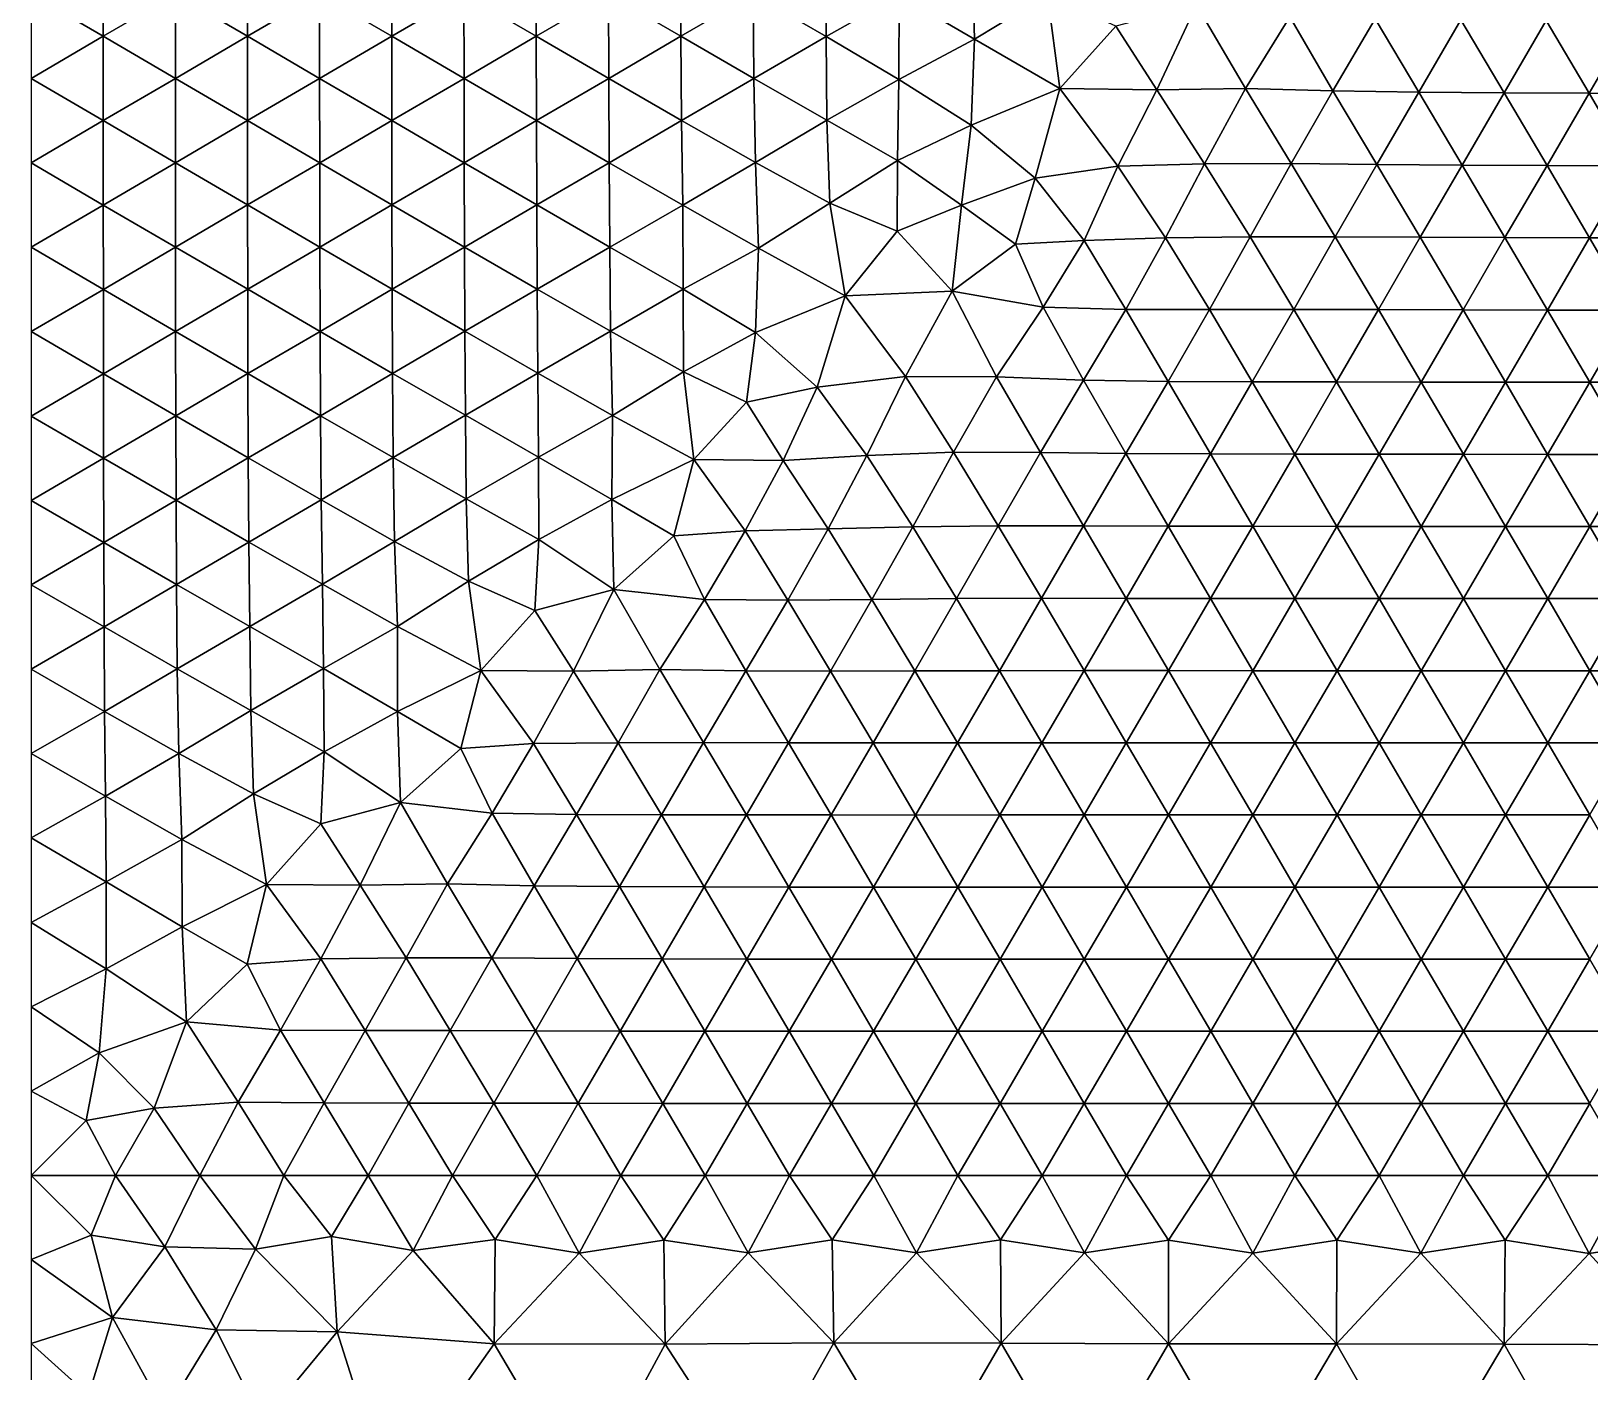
# Model space of a CAD drawing. Header units: metres. Extents: x 0 to 72, y -280 to 0.
# Drawn here: x 0.02 to 3.765, y -7.971 to -4.751 of the extents above; entities that cross this region are included whole.
import ezdxf

# ---------------------------------------------------------------- set-up
doc = ezdxf.new("R2010")
doc.units = ezdxf.units.M

msp = doc.modelspace()

# ---------------------------------------------------------------- linework, layer by layer
at = {"layer": 'layer', "color": 0}
for points in [[(0.193225, -4.56081), (0.02, -4.66216), (0.19324, -4.76351)], [(0.193225, -4.56081), (0.19324, -4.76351), (0.366462, -4.66215)], [(0.539685, -4.5608), (0.366462, -4.66215), (0.539734, -4.7635)], [(0.539685, -4.5608), (0.539734, -4.7635), (0.712978, -4.66215)], [(0.886231, -4.56081), (0.712978, -4.66215), (0.886372, -4.76349)], [(0.886231, -4.56081), (0.886372, -4.76349), (1.05968, -4.66215)], [(1.23299, -4.56082), (1.05968, -4.66215), (1.23339, -4.7635)], [(1.23299, -4.56082), (1.23339, -4.7635), (1.4068, -4.66219)], [(1.58022, -4.56094), (1.4068, -4.66219), (1.58115, -4.76353)], [(1.58022, -4.56094), (1.58115, -4.76353), (1.75466, -4.66245)], [(1.92863, -4.56168), (1.75466, -4.66245), (1.92974, -4.76421)], [(1.92863, -4.56168), (1.92974, -4.76421), (2.10514, -4.66454)], [(2.28092, -4.56334), (2.10514, -4.66454), (2.28653, -4.7707)], [(2.28092, -4.56334), (2.28653, -4.7707), (2.46158, -4.66427)], [(0.02, -4.66216), (0.02, -4.86486), (0.19324, -4.76351)], [(0.366462, -4.66215), (0.19324, -4.76351), (0.366499, -4.86485)], [(0.366462, -4.66215), (0.366499, -4.86485), (0.539734, -4.7635)], [(0.712978, -4.66215), (0.539734, -4.7635), (0.713083, -4.86483)], [(0.712978, -4.66215), (0.713083, -4.86483), (0.886372, -4.76349)], [(1.05968, -4.66215), (0.886372, -4.76349), (1.05998, -4.86482)], [(1.05968, -4.66215), (1.05998, -4.86482), (1.23339, -4.7635)], [(1.4068, -4.66219), (1.23339, -4.7635), (1.40764, -4.86483)], [(1.4068, -4.66219), (1.40764, -4.86483), (1.58115, -4.76353)], [(1.75466, -4.66245), (1.58115, -4.76353), (1.75625, -4.86468)], [(1.75466, -4.66245), (1.75625, -4.86468), (1.92974, -4.76421)], [(2.10514, -4.66454), (1.92974, -4.76421), (2.10497, -4.86723)], [(2.10514, -4.66454), (2.10497, -4.86723), (2.28653, -4.7707)], [(2.46158, -4.66427), (2.28653, -4.7707), (2.49127, -4.88885)], [(2.46158, -4.66427), (2.49127, -4.88885), (2.62578, -4.73929)], [(2.62578, -4.73929), (2.72439, -4.89186), (2.81998, -4.68927)], [(2.72439, -4.89186), (2.93734, -4.8887), (2.81998, -4.68927)], [(2.81998, -4.68927), (2.93734, -4.8887), (3.04392, -4.71685)], [(2.93734, -4.8887), (3.14772, -4.89443), (3.04392, -4.71685)], [(3.04392, -4.71685), (3.14772, -4.89443), (3.24894, -4.72166)], [(2.62578, -4.73929), (2.49127, -4.88885), (2.72439, -4.89186)], [(3.14772, -4.89443), (3.35401, -4.89749), (3.24894, -4.72166)], [(3.24894, -4.72166), (3.35401, -4.89749), (3.45477, -4.72384)], [(3.35401, -4.89749), (3.55903, -4.89926), (3.45477, -4.72384)], [(3.45477, -4.72384), (3.55903, -4.89926), (3.6601, -4.72558)], [(3.55903, -4.89926), (3.76312, -4.9004), (3.6601, -4.72558)], [(3.6601, -4.72558), (3.76312, -4.9004), (3.86427, -4.72696)], [(3.76312, -4.9004), (3.96641, -4.90107), (3.86427, -4.72696)], [(0.19324, -4.76351), (0.02, -4.86486), (0.193266, -4.9662)], [(0.19324, -4.76351), (0.193266, -4.9662), (0.366499, -4.86485)], [(0.539734, -4.7635), (0.366499, -4.86485), (0.539816, -4.96617)], [(0.539734, -4.7635), (0.539816, -4.96617), (0.713083, -4.86483)], [(0.886372, -4.76349), (0.713083, -4.86483), (0.886591, -4.96614)], [(0.886372, -4.76349), (0.886591, -4.96614), (1.05998, -4.86482)], [(1.23339, -4.7635), (1.05998, -4.86482), (1.23401, -4.96614)], [(1.23339, -4.7635), (1.23401, -4.96614), (1.40764, -4.86483)], [(1.58115, -4.76353), (1.40764, -4.86483), (1.5829, -4.96609)], [(1.58115, -4.76353), (1.5829, -4.96609), (1.75625, -4.86468)], [(1.92974, -4.76421), (1.75625, -4.86468), (1.93144, -4.96495)], [(1.92974, -4.76421), (1.93144, -4.96495), (2.10497, -4.86723)], [(2.28653, -4.7707), (2.10497, -4.86723), (2.27846, -4.97698)], [(2.28653, -4.7707), (2.27846, -4.97698), (2.49127, -4.88885)], [(0.02, -4.86486), (0.02, -5.06757), (0.193266, -4.9662)], [(0.366499, -4.86485), (0.193266, -4.9662), (0.366564, -5.06753)], [(0.366499, -4.86485), (0.366564, -5.06753), (0.539816, -4.96617)], [(0.713083, -4.86483), (0.539816, -4.96617), (0.713253, -5.06748)], [(0.713083, -4.86483), (0.713253, -5.06748), (0.886591, -4.96614)], [(1.05998, -4.86482), (0.886591, -4.96614), (1.06042, -5.06743)], [(1.05998, -4.86482), (1.06042, -5.06743), (1.23401, -4.96614)], [(1.40764, -4.86483), (1.23401, -4.96614), (1.40891, -5.06747)], [(1.40764, -4.86483), (1.40891, -5.06747), (1.5829, -4.96609)], [(1.75625, -4.86468), (1.5829, -4.96609), (1.75999, -5.06691)], [(1.75625, -4.86468), (1.75999, -5.06691), (1.93144, -4.96495)], [(2.10497, -4.86723), (1.93144, -4.96495), (2.10145, -5.06239)], [(2.10497, -4.86723), (2.10145, -5.06239), (2.27846, -4.97698)], [(2.49127, -4.88885), (2.27846, -4.97698), (2.43249, -5.10435)], [(2.49127, -4.88885), (2.43249, -5.10435), (2.63109, -5.07585)], [(2.49127, -4.88885), (2.63109, -5.07585), (2.72439, -4.89186)], [(2.63109, -5.07585), (2.83952, -5.06978), (2.72439, -4.89186)], [(2.72439, -4.89186), (2.83952, -5.06978), (2.93734, -4.8887)], [(2.83952, -5.06978), (3.04714, -5.06934), (2.93734, -4.8887)], [(2.93734, -4.8887), (3.04714, -5.06934), (3.14772, -4.89443)], [(3.04714, -5.06934), (3.25339, -5.07125), (3.14772, -4.89443)], [(3.14772, -4.89443), (3.25339, -5.07125), (3.35401, -4.89749)], [(3.25339, -5.07125), (3.4582, -5.07283), (3.35401, -4.89749)], [(3.35401, -4.89749), (3.4582, -5.07283), (3.55903, -4.89926)], [(3.4582, -5.07283), (3.6621, -5.07384), (3.55903, -4.89926)], [(3.55903, -4.89926), (3.6621, -5.07384), (3.76312, -4.9004)], [(3.6621, -5.07384), (3.86535, -5.07443), (3.76312, -4.9004)], [(3.76312, -4.9004), (3.86535, -5.07443), (3.96641, -4.90107)], [(0.193266, -4.9662), (0.02, -5.06757), (0.193312, -5.16889)], [(0.193266, -4.9662), (0.193312, -5.16889), (0.366564, -5.06753)], [(0.539816, -4.96617), (0.366564, -5.06753), (0.539957, -5.16882)], [(0.539816, -4.96617), (0.539957, -5.16882), (0.713253, -5.06748)], [(0.886591, -4.96614), (0.713253, -5.06748), (0.886927, -5.16873)], [(0.886591, -4.96614), (0.886927, -5.16873), (1.06042, -5.06743)], [(1.23401, -4.96614), (1.06042, -5.06743), (1.23485, -5.16867)], [(1.23401, -4.96614), (1.23485, -5.16867), (1.40891, -5.06747)], [(1.5829, -4.96609), (1.40891, -5.06747), (1.58561, -5.16903)], [(1.5829, -4.96609), (1.58561, -5.16903), (1.75999, -5.06691)], [(1.93144, -4.96495), (1.75999, -5.06691), (1.93912, -5.16423)], [(1.93144, -4.96495), (1.93912, -5.16423), (2.10145, -5.06239)], [(2.27846, -4.97698), (2.10145, -5.06239), (2.25561, -5.16903)], [(2.27846, -4.97698), (2.25561, -5.16903), (2.43249, -5.10435)], [(0.02, -5.06757), (0.02, -5.27027), (0.193312, -5.16889)], [(0.366564, -5.06753), (0.193312, -5.16889), (0.366683, -5.27019)], [(0.366564, -5.06753), (0.366683, -5.27019), (0.539957, -5.16882)], [(0.713253, -5.06748), (0.539957, -5.16882), (0.713535, -5.27007)], [(0.713253, -5.06748), (0.713535, -5.27007), (0.886927, -5.16873)], [(1.06042, -5.06743), (0.886927, -5.16873), (1.06105, -5.26991)], [(1.06042, -5.06743), (1.06105, -5.26991), (1.23485, -5.16867)], [(1.40891, -5.06747), (1.23485, -5.16867), (1.41028, -5.26989)], [(1.40891, -5.06747), (1.41028, -5.26989), (1.58561, -5.16903)], [(1.75999, -5.06691), (1.58561, -5.16903), (1.76749, -5.27225)], [(1.75999, -5.06691), (1.76749, -5.27225), (1.93912, -5.16423)], [(2.10145, -5.06239), (1.93912, -5.16423), (2.10106, -5.23174)], [(2.10145, -5.06239), (2.10106, -5.23174), (2.25561, -5.16903)], [(2.43249, -5.10435), (2.5498, -5.25407), (2.63109, -5.07585)], [(2.5498, -5.25407), (2.74571, -5.24736), (2.63109, -5.07585)], [(2.63109, -5.07585), (2.74571, -5.24736), (2.83952, -5.06978)], [(2.74571, -5.24736), (2.94894, -5.24535), (2.83952, -5.06978)], [(2.83952, -5.06978), (2.94894, -5.24535), (3.04714, -5.06934)], [(2.94894, -5.24535), (3.15341, -5.24558), (3.04714, -5.06934)], [(3.04714, -5.06934), (3.15341, -5.24558), (3.25339, -5.07125)], [(3.15341, -5.24558), (3.35758, -5.2465), (3.25339, -5.07125)], [(3.25339, -5.07125), (3.35758, -5.2465), (3.4582, -5.07283)], [(3.35758, -5.2465), (3.56117, -5.24728), (3.4582, -5.07283)], [(3.4582, -5.07283), (3.56117, -5.24728), (3.6621, -5.07384)], [(3.56117, -5.24728), (3.76428, -5.24777), (3.6621, -5.07384)], [(3.6621, -5.07384), (3.76428, -5.24777), (3.86535, -5.07443)], [(3.76428, -5.24777), (3.96707, -5.24803), (3.86535, -5.07443)], [(2.25561, -5.16903), (2.3854, -5.26325), (2.43249, -5.10435)], [(2.3854, -5.26325), (2.5498, -5.25407), (2.43249, -5.10435)], [(1.93912, -5.16423), (1.76749, -5.27225), (1.97572, -5.38668)], [(1.93912, -5.16423), (1.97572, -5.38668), (2.10106, -5.23174)], [(0.193312, -5.16889), (0.02, -5.27027), (0.193398, -5.37157)], [(0.193312, -5.16889), (0.193398, -5.37157), (0.366683, -5.27019)], [(0.539957, -5.16882), (0.366683, -5.27019), (0.54021, -5.37143)], [(0.539957, -5.16882), (0.54021, -5.37143), (0.713535, -5.27007)], [(0.886927, -5.16873), (0.713535, -5.27007), (0.887461, -5.3712)], [(0.886927, -5.16873), (0.887461, -5.3712), (1.06105, -5.26991)], [(1.23485, -5.16867), (1.06105, -5.26991), (1.23597, -5.37095)], [(1.23485, -5.16867), (1.23597, -5.37095), (1.41028, -5.26989)], [(1.58561, -5.16903), (1.41028, -5.26989), (1.58673, -5.37124)], [(1.58561, -5.16903), (1.58673, -5.37124), (1.76749, -5.27225)], [(2.10106, -5.23174), (2.2332, -5.37551), (2.25561, -5.16903)], [(2.25561, -5.16903), (2.2332, -5.37551), (2.3854, -5.26325)], [(2.10106, -5.23174), (1.97572, -5.38668), (2.2332, -5.37551)], [(0.02, -5.27027), (0.02, -5.47297), (0.193398, -5.37157)], [(0.366683, -5.27019), (0.193398, -5.37157), (0.366902, -5.47283)], [(0.366683, -5.27019), (0.366902, -5.47283), (0.54021, -5.37143)], [(0.713535, -5.27007), (0.54021, -5.37143), (0.71403, -5.47256)], [(0.713535, -5.27007), (0.71403, -5.47256), (0.887461, -5.3712)], [(1.06105, -5.26991), (0.887461, -5.3712), (1.06201, -5.47217)], [(1.06105, -5.26991), (1.06201, -5.47217), (1.23597, -5.37095)], [(1.41028, -5.26989), (1.23597, -5.37095), (1.412, -5.47155)], [(1.41028, -5.26989), (1.412, -5.47155), (1.58673, -5.37124)], [(1.76749, -5.27225), (1.58673, -5.37124), (1.76055, -5.47491)], [(1.76749, -5.27225), (1.76055, -5.47491), (1.97572, -5.38668)], [(2.2332, -5.37551), (2.45155, -5.41407), (2.3854, -5.26325)], [(2.45155, -5.41407), (2.5498, -5.25407), (2.3854, -5.26325)], [(2.45155, -5.41407), (2.65017, -5.41969), (2.5498, -5.25407)], [(2.5498, -5.25407), (2.65017, -5.41969), (2.74571, -5.24736)], [(2.65017, -5.41969), (2.85112, -5.4198), (2.74571, -5.24736)], [(2.74571, -5.24736), (2.85112, -5.4198), (2.94894, -5.24535)], [(2.85112, -5.4198), (3.05389, -5.41982), (2.94894, -5.24535)], [(2.94894, -5.24535), (3.05389, -5.41982), (3.15341, -5.24558)], [(3.05389, -5.41982), (3.25715, -5.42024), (3.15341, -5.24558)], [(3.15341, -5.24558), (3.25715, -5.42024), (3.35758, -5.2465)], [(3.25715, -5.42024), (3.46031, -5.42073), (3.35758, -5.2465)], [(3.35758, -5.2465), (3.46031, -5.42073), (3.56117, -5.24728)], [(3.46031, -5.42073), (3.66323, -5.4211), (3.56117, -5.24728)], [(3.56117, -5.24728), (3.66323, -5.4211), (3.76428, -5.24777)], [(3.66323, -5.4211), (3.86594, -5.42131), (3.76428, -5.24777)], [(3.76428, -5.24777), (3.86594, -5.42131), (3.96707, -5.24803)], [(0.193398, -5.37157), (0.02, -5.47297), (0.193554, -5.57424)], [(0.193398, -5.37157), (0.193554, -5.57424), (0.366902, -5.47283)], [(0.54021, -5.37143), (0.366902, -5.47283), (0.540677, -5.57399)], [(0.54021, -5.37143), (0.540677, -5.57399), (0.71403, -5.47256)], [(0.887461, -5.3712), (0.71403, -5.47256), (0.888344, -5.57344)], [(0.887461, -5.3712), (0.888344, -5.57344), (1.06201, -5.47217)], [(1.23597, -5.37095), (1.06201, -5.47217), (1.23774, -5.57301)], [(1.23597, -5.37095), (1.23774, -5.57301), (1.412, -5.47155)], [(1.58673, -5.37124), (1.412, -5.47155), (1.58738, -5.56927)], [(1.58673, -5.37124), (1.58738, -5.56927), (1.76055, -5.47491)], [(1.97572, -5.38668), (1.76055, -5.47491), (1.90885, -5.60654)], [(1.97572, -5.38668), (1.90885, -5.60654), (2.12072, -5.58078)], [(1.97572, -5.38668), (2.12072, -5.58078), (2.2332, -5.37551)], [(2.12072, -5.58078), (2.33955, -5.5813), (2.2332, -5.37551)], [(2.2332, -5.37551), (2.33955, -5.5813), (2.45155, -5.41407)], [(2.33955, -5.5813), (2.54834, -5.58968), (2.45155, -5.41407)], [(2.45155, -5.41407), (2.54834, -5.58968), (2.65017, -5.41969)], [(2.54834, -5.58968), (2.7515, -5.59267), (2.65017, -5.41969)], [(2.65017, -5.41969), (2.7515, -5.59267), (2.85112, -5.4198)], [(2.7515, -5.59267), (2.95398, -5.59348), (2.85112, -5.4198)], [(2.85112, -5.4198), (2.95398, -5.59348), (3.05389, -5.41982)], [(2.95398, -5.59348), (3.15667, -5.59385), (3.05389, -5.41982)], [(3.05389, -5.41982), (3.15667, -5.59385), (3.25715, -5.42024)], [(3.15667, -5.59385), (3.35945, -5.59417), (3.25715, -5.42024)], [(3.25715, -5.42024), (3.35945, -5.59417), (3.46031, -5.42073)], [(3.35945, -5.59417), (3.56218, -5.59441), (3.46031, -5.42073)], [(3.46031, -5.42073), (3.56218, -5.59441), (3.66323, -5.4211)], [(3.56218, -5.59441), (3.7648, -5.59457), (3.66323, -5.4211)], [(3.66323, -5.4211), (3.7648, -5.59457), (3.86594, -5.42131)], [(3.7648, -5.59457), (3.96733, -5.59465), (3.86594, -5.42131)], [(0.02, -5.47297), (0.02, -5.67568), (0.193554, -5.57424)], [(0.366902, -5.47283), (0.193554, -5.57424), (0.3673, -5.67544)], [(0.366902, -5.47283), (0.3673, -5.67544), (0.540677, -5.57399)], [(0.71403, -5.47256), (0.540677, -5.57399), (0.714944, -5.67491)], [(0.71403, -5.47256), (0.714944, -5.67491), (0.888344, -5.57344)], [(1.06201, -5.47217), (0.888344, -5.57344), (1.06336, -5.67395)], [(1.06201, -5.47217), (1.06336, -5.67395), (1.23774, -5.57301)], [(1.412, -5.47155), (1.23774, -5.57301), (1.41666, -5.67427)], [(1.412, -5.47155), (1.41666, -5.67427), (1.58738, -5.56927)], [(1.76055, -5.47491), (1.58738, -5.56927), (1.73902, -5.64282)], [(1.76055, -5.47491), (1.73902, -5.64282), (1.90885, -5.60654)], [(0.193554, -5.57424), (0.02, -5.67568), (0.193826, -5.7769)], [(0.193554, -5.57424), (0.193826, -5.7769), (0.3673, -5.67544)], [(0.540677, -5.57399), (0.3673, -5.67544), (0.54153, -5.7765)], [(0.540677, -5.57399), (0.54153, -5.7765), (0.714944, -5.67491)], [(0.888344, -5.57344), (0.714944, -5.67491), (0.889956, -5.7753)], [(0.888344, -5.57344), (0.889956, -5.7753), (1.06336, -5.67395)], [(1.23774, -5.57301), (1.06336, -5.67395), (1.2391, -5.7743)], [(1.23774, -5.57301), (1.2391, -5.7743), (1.41666, -5.67427)], [(1.58738, -5.56927), (1.41666, -5.67427), (1.61182, -5.78009)], [(1.58738, -5.56927), (1.61182, -5.78009), (1.73902, -5.64282)], [(1.73902, -5.64282), (1.82667, -5.78286), (1.90885, -5.60654)], [(1.82667, -5.78286), (2.02793, -5.7702), (1.90885, -5.60654)], [(1.90885, -5.60654), (2.02793, -5.7702), (2.12072, -5.58078)], [(2.02793, -5.7702), (2.2362, -5.76285), (2.12072, -5.58078)], [(2.12072, -5.58078), (2.2362, -5.76285), (2.33955, -5.5813)], [(2.2362, -5.76285), (2.44474, -5.76323), (2.33955, -5.5813)], [(2.33955, -5.5813), (2.44474, -5.76323), (2.54834, -5.58968)], [(2.44474, -5.76323), (2.65002, -5.76554), (2.54834, -5.58968)], [(2.54834, -5.58968), (2.65002, -5.76554), (2.7515, -5.59267)], [(2.65002, -5.76554), (2.85327, -5.76678), (2.7515, -5.59267)], [(2.7515, -5.59267), (2.85327, -5.76678), (2.95398, -5.59348)], [(2.85327, -5.76678), (3.05593, -5.76729), (2.95398, -5.59348)], [(2.95398, -5.59348), (3.05593, -5.76729), (3.15667, -5.59385)], [(3.05593, -5.76729), (3.25852, -5.76755), (3.15667, -5.59385)], [(3.15667, -5.59385), (3.25852, -5.76755), (3.35945, -5.59417)], [(3.25852, -5.76755), (3.4611, -5.76771), (3.35945, -5.59417)], [(3.35945, -5.59417), (3.4611, -5.76771), (3.56218, -5.59441)], [(3.4611, -5.76771), (3.66364, -5.76782), (3.56218, -5.59441)], [(3.56218, -5.59441), (3.66364, -5.76782), (3.7648, -5.59457)], [(3.66364, -5.76782), (3.86614, -5.76788), (3.7648, -5.59457)], [(3.7648, -5.59457), (3.86614, -5.76788), (3.96733, -5.59465)], [(1.73902, -5.64282), (1.61182, -5.78009), (1.82667, -5.78286)], [(0.02, -5.67568), (0.02, -5.87838), (0.193826, -5.7769)], [(0.3673, -5.67544), (0.193826, -5.7769), (0.367989, -5.87805)], [(0.3673, -5.67544), (0.367989, -5.87805), (0.54153, -5.7765)], [(0.714944, -5.67491), (0.54153, -5.7765), (0.716668, -5.8772)], [(0.714944, -5.67491), (0.716668, -5.8772), (0.889956, -5.7753)], [(1.06336, -5.67395), (0.889956, -5.7753), (1.06553, -5.87451)], [(1.06336, -5.67395), (1.06553, -5.87451), (1.2391, -5.7743)], [(1.41666, -5.67427), (1.2391, -5.7743), (1.41478, -5.87631)], [(1.41666, -5.67427), (1.41478, -5.87631), (1.61182, -5.78009)], [(2.02793, -5.7702), (2.13802, -5.94151), (2.2362, -5.76285)], [(2.13802, -5.94151), (2.34341, -5.93922), (2.2362, -5.76285)], [(2.2362, -5.76285), (2.34341, -5.93922), (2.44474, -5.76323)], [(2.34341, -5.93922), (2.54836, -5.93937), (2.44474, -5.76323)], [(2.44474, -5.76323), (2.54836, -5.93937), (2.65002, -5.76554)], [(2.54836, -5.93937), (2.75204, -5.94013), (2.65002, -5.76554)], [(2.65002, -5.76554), (2.75204, -5.94013), (2.85327, -5.76678)], [(2.75204, -5.94013), (2.9549, -5.94063), (2.85327, -5.76678)], [(2.85327, -5.76678), (2.9549, -5.94063), (3.05593, -5.76729)], [(2.9549, -5.94063), (3.15748, -5.94087), (3.05593, -5.76729)], [(3.05593, -5.76729), (3.15748, -5.94087), (3.25852, -5.76755)], [(0.193826, -5.7769), (0.02, -5.87838), (0.194286, -5.97956)], [(0.193826, -5.7769), (0.194286, -5.97956), (0.367989, -5.87805)], [(0.54153, -5.7765), (0.367989, -5.87805), (0.542964, -5.97902)], [(0.54153, -5.7765), (0.542964, -5.97902), (0.716668, -5.8772)], [(0.889956, -5.7753), (0.716668, -5.8772), (0.893336, -5.97695)], [(0.889956, -5.7753), (0.893336, -5.97695), (1.06553, -5.87451)], [(1.2391, -5.7743), (1.06553, -5.87451), (1.23961, -5.97245)], [(1.2391, -5.7743), (1.23961, -5.97245), (1.41478, -5.87631)], [(1.61182, -5.78009), (1.41478, -5.87631), (1.56399, -5.96327)], [(1.61182, -5.78009), (1.56399, -5.96327), (1.73565, -5.9511)], [(1.61182, -5.78009), (1.73565, -5.9511), (1.82667, -5.78286)], [(1.73565, -5.9511), (1.93466, -5.94653), (1.82667, -5.78286)], [(1.82667, -5.78286), (1.93466, -5.94653), (2.02793, -5.7702)], [(1.93466, -5.94653), (2.13802, -5.94151), (2.02793, -5.7702)], [(3.15748, -5.94087), (3.35999, -5.94099), (3.25852, -5.76755)], [(3.25852, -5.76755), (3.35999, -5.94099), (3.4611, -5.76771)], [(3.35999, -5.94099), (3.56248, -5.94107), (3.4611, -5.76771)], [(3.4611, -5.76771), (3.56248, -5.94107), (3.66364, -5.76782)], [(3.56248, -5.94107), (3.76495, -5.94111), (3.66364, -5.76782)], [(3.66364, -5.76782), (3.76495, -5.94111), (3.86614, -5.76788)], [(3.76495, -5.94111), (3.96741, -5.94113), (3.86614, -5.76788)], [(0.02, -5.87838), (0.02, -6.08108), (0.194286, -5.97956)], [(0.367989, -5.87805), (0.194286, -5.97956), (0.369108, -6.08063)], [(0.367989, -5.87805), (0.369108, -6.08063), (0.542964, -5.97902)], [(0.716668, -5.8772), (0.542964, -5.97902), (0.719585, -6.07981)], [(0.716668, -5.8772), (0.719585, -6.07981), (0.893336, -5.97695)], [(1.06553, -5.87451), (0.893336, -5.97695), (1.07103, -6.07274)], [(1.06553, -5.87451), (1.07103, -6.07274), (1.23961, -5.97245)], [(1.41478, -5.87631), (1.23961, -5.97245), (1.41982, -6.09221)], [(1.41478, -5.87631), (1.41982, -6.09221), (1.56399, -5.96327)], [(1.56399, -5.96327), (1.63755, -6.11615), (1.73565, -5.9511)], [(1.63755, -6.11615), (1.83773, -6.11773), (1.73565, -5.9511)], [(1.73565, -5.9511), (1.83773, -6.11773), (1.93466, -5.94653)], [(1.83773, -6.11773), (2.03989, -6.11607), (1.93466, -5.94653)], [(1.93466, -5.94653), (2.03989, -6.11607), (2.13802, -5.94151)], [(2.03989, -6.11607), (2.24341, -6.11429), (2.13802, -5.94151)], [(2.13802, -5.94151), (2.24341, -6.11429), (2.34341, -5.93922)], [(2.24341, -6.11429), (2.4473, -6.11358), (2.34341, -5.93922)], [(2.34341, -5.93922), (2.4473, -6.11358), (2.54836, -5.93937)], [(2.4473, -6.11358), (2.65078, -6.11367), (2.54836, -5.93937)], [(2.54836, -5.93937), (2.65078, -6.11367), (2.75204, -5.94013)], [(2.65078, -6.11367), (2.85372, -6.11395), (2.75204, -5.94013)], [(2.75204, -5.94013), (2.85372, -6.11395), (2.9549, -5.94063)], [(2.85372, -6.11395), (3.05634, -6.11415), (2.9549, -5.94063)], [(2.9549, -5.94063), (3.05634, -6.11415), (3.15748, -5.94087)], [(3.05634, -6.11415), (3.25883, -6.11425), (3.15748, -5.94087)], [(3.15748, -5.94087), (3.25883, -6.11425), (3.35999, -5.94099)], [(3.25883, -6.11425), (3.4613, -6.1143), (3.35999, -5.94099)], [(3.35999, -5.94099), (3.4613, -6.1143), (3.56248, -5.94107)], [(3.4613, -6.1143), (3.66375, -6.11433), (3.56248, -5.94107)], [(3.56248, -5.94107), (3.66375, -6.11433), (3.76495, -5.94111)], [(3.66375, -6.11433), (3.8662, -6.11434), (3.76495, -5.94111)], [(3.76495, -5.94111), (3.8662, -6.11434), (3.96741, -5.94113)], [(0.194286, -5.97956), (0.02, -6.08108), (0.195074, -6.18224)], [(0.194286, -5.97956), (0.195074, -6.18224), (0.369108, -6.08063)], [(0.542964, -5.97902), (0.369108, -6.08063), (0.544979, -6.18147)], [(0.542964, -5.97902), (0.544979, -6.18147), (0.719585, -6.07981)], [(0.893336, -5.97695), (0.719585, -6.07981), (0.900521, -6.18095)], [(0.893336, -5.97695), (0.900521, -6.18095), (1.07103, -6.07274)], [(1.23961, -5.97245), (1.07103, -6.07274), (1.23035, -6.14293)], [(1.23961, -5.97245), (1.23035, -6.14293), (1.41982, -6.09221)], [(1.41982, -6.09221), (1.63755, -6.11615), (1.56399, -5.96327)], [(0.02, -6.08108), (0.02, -6.28378), (0.195074, -6.18224)], [(0.369108, -6.08063), (0.195074, -6.18224), (0.37099, -6.28318)], [(0.369108, -6.08063), (0.37099, -6.28318), (0.544979, -6.18147)], [(0.719585, -6.07981), (0.544979, -6.18147), (0.722246, -6.28239)], [(0.719585, -6.07981), (0.722246, -6.28239), (0.900521, -6.18095)], [(1.07103, -6.07274), (0.900521, -6.18095), (1.10031, -6.28696)], [(1.07103, -6.07274), (1.10031, -6.28696), (1.23035, -6.14293)], [(1.23035, -6.14293), (1.32304, -6.28845), (1.41982, -6.09221)], [(1.32304, -6.28845), (1.53055, -6.28433), (1.41982, -6.09221)], [(1.41982, -6.09221), (1.53055, -6.28433), (1.63755, -6.11615)], [(1.53055, -6.28433), (1.73693, -6.28803), (1.63755, -6.11615)], [(1.63755, -6.11615), (1.73693, -6.28803), (1.83773, -6.11773)], [(1.73693, -6.28803), (1.94023, -6.28862), (1.83773, -6.11773)], [(1.83773, -6.11773), (1.94023, -6.28862), (2.03989, -6.11607)], [(1.94023, -6.28862), (2.14334, -6.28802), (2.03989, -6.11607)], [(2.03989, -6.11607), (2.14334, -6.28802), (2.24341, -6.11429)], [(2.14334, -6.28802), (2.34655, -6.28743), (2.24341, -6.11429)], [(2.24341, -6.11429), (2.34655, -6.28743), (2.4473, -6.11358)], [(2.34655, -6.28743), (2.54966, -6.28724), (2.4473, -6.11358)], [(2.4473, -6.11358), (2.54966, -6.28724), (2.65078, -6.11367)], [(2.54966, -6.28724), (2.75252, -6.2873), (2.65078, -6.11367)], [(2.65078, -6.11367), (2.75252, -6.2873), (2.85372, -6.11395)], [(2.75252, -6.2873), (2.95514, -6.28741), (2.85372, -6.11395)], [(2.85372, -6.11395), (2.95514, -6.28741), (3.05634, -6.11415)], [(2.95514, -6.28741), (3.15765, -6.28748), (3.05634, -6.11415)], [(3.05634, -6.11415), (3.15765, -6.28748), (3.25883, -6.11425)], [(3.15765, -6.28748), (3.3601, -6.28752), (3.25883, -6.11425)], [(3.25883, -6.11425), (3.3601, -6.28752), (3.4613, -6.1143)], [(3.3601, -6.28752), (3.56255, -6.28754), (3.4613, -6.1143)], [(3.4613, -6.1143), (3.56255, -6.28754), (3.66375, -6.11433)], [(3.56255, -6.28754), (3.76499, -6.28755), (3.66375, -6.11433)], [(3.66375, -6.11433), (3.76499, -6.28755), (3.8662, -6.11434)], [(3.76499, -6.28755), (3.96743, -6.28756), (3.8662, -6.11434)], [(1.23035, -6.14293), (1.10031, -6.28696), (1.32304, -6.28845)], [(0.195074, -6.18224), (0.02, -6.28378), (0.196495, -6.38516)], [(0.195074, -6.18224), (0.196495, -6.38516), (0.37099, -6.28318)], [(0.544979, -6.18147), (0.37099, -6.28318), (0.547919, -6.38325)], [(0.544979, -6.18147), (0.547919, -6.38325), (0.722246, -6.28239)], [(0.900521, -6.18095), (0.722246, -6.28239), (0.900461, -6.38545)], [(0.900521, -6.18095), (0.900461, -6.38545), (1.10031, -6.28696)], [(0.02, -6.28378), (0.02, -6.48649), (0.196495, -6.38516)], [(0.37099, -6.28318), (0.196495, -6.38516), (0.374672, -6.48613)], [(0.37099, -6.28318), (0.374672, -6.48613), (0.547919, -6.38325)], [(0.722246, -6.28239), (0.547919, -6.38325), (0.723965, -6.48246)], [(0.722246, -6.28239), (0.723965, -6.48246), (0.900461, -6.38545)], [(1.10031, -6.28696), (0.900461, -6.38545), (1.05228, -6.47414)], [(1.10031, -6.28696), (1.05228, -6.47414), (1.2273, -6.46235)], [(1.10031, -6.28696), (1.2273, -6.46235), (1.32304, -6.28845)], [(1.2273, -6.46235), (1.43028, -6.46039), (1.32304, -6.28845)], [(1.32304, -6.28845), (1.43028, -6.46039), (1.53055, -6.28433)], [(1.43028, -6.46039), (1.63516, -6.46023), (1.53055, -6.28433)], [(1.53055, -6.28433), (1.63516, -6.46023), (1.73693, -6.28803)], [(1.63516, -6.46023), (1.83939, -6.46096), (1.73693, -6.28803)], [(1.73693, -6.28803), (1.83939, -6.46096), (1.94023, -6.28862)], [(1.83939, -6.46096), (2.04273, -6.46106), (1.94023, -6.28862)], [(1.94023, -6.28862), (2.04273, -6.46106), (2.14334, -6.28802)], [(2.04273, -6.46106), (2.24575, -6.46084), (2.14334, -6.28802)], [(2.14334, -6.28802), (2.24575, -6.46084), (2.34655, -6.28743)], [(2.24575, -6.46084), (2.44862, -6.46067), (2.34655, -6.28743)], [(2.34655, -6.28743), (2.44862, -6.46067), (2.54966, -6.28724)], [(2.44862, -6.46067), (2.65135, -6.46063), (2.54966, -6.28724)], [(2.54966, -6.28724), (2.65135, -6.46063), (2.75252, -6.2873)], [(2.65135, -6.46063), (2.85394, -6.46067), (2.75252, -6.2873)], [(2.75252, -6.2873), (2.85394, -6.46067), (2.95514, -6.28741)], [(2.85394, -6.46067), (3.05644, -6.46071), (2.95514, -6.28741)], [(2.95514, -6.28741), (3.05644, -6.46071), (3.15765, -6.28748)], [(3.05644, -6.46071), (3.2589, -6.46074), (3.15765, -6.28748)], [(3.15765, -6.28748), (3.2589, -6.46074), (3.3601, -6.28752)], [(3.2589, -6.46074), (3.46134, -6.46076), (3.3601, -6.28752)], [(3.3601, -6.28752), (3.46134, -6.46076), (3.56255, -6.28754)], [(3.46134, -6.46076), (3.66378, -6.46076), (3.56255, -6.28754)], [(3.56255, -6.28754), (3.66378, -6.46076), (3.76499, -6.28755)], [(3.66378, -6.46076), (3.86621, -6.46077), (3.76499, -6.28755)], [(3.76499, -6.28755), (3.86621, -6.46077), (3.96743, -6.28756)], [(0.196495, -6.38516), (0.02, -6.48649), (0.198864, -6.58906)], [(0.196495, -6.38516), (0.198864, -6.58906), (0.374672, -6.48613)], [(0.547919, -6.38325), (0.374672, -6.48613), (0.554373, -6.58345)], [(0.547919, -6.38325), (0.554373, -6.58345), (0.723965, -6.48246)], [(0.900461, -6.38545), (0.723965, -6.48246), (0.906992, -6.60439)], [(0.900461, -6.38545), (0.906992, -6.60439), (1.05228, -6.47414)], [(0.906992, -6.60439), (1.12768, -6.62971), (1.05228, -6.47414)], [(1.05228, -6.47414), (1.12768, -6.62971), (1.2273, -6.46235)], [(1.12768, -6.62971), (1.3304, -6.63285), (1.2273, -6.46235)], [(1.2273, -6.46235), (1.3304, -6.63285), (1.43028, -6.46039)], [(1.3304, -6.63285), (1.53435, -6.63345), (1.43028, -6.46039)], [(1.43028, -6.46039), (1.53435, -6.63345), (1.63516, -6.46023)], [(1.53435, -6.63345), (1.73833, -6.63378), (1.63516, -6.46023)], [(1.63516, -6.46023), (1.73833, -6.63378), (1.83939, -6.46096)], [(1.73833, -6.63378), (1.94178, -6.63401), (1.83939, -6.46096)], [(1.83939, -6.46096), (1.94178, -6.63401), (2.04273, -6.46106)], [(1.94178, -6.63401), (2.14478, -6.63403), (2.04273, -6.46106)], [(2.04273, -6.46106), (2.14478, -6.63403), (2.24575, -6.46084)], [(2.14478, -6.63403), (2.34755, -6.63396), (2.24575, -6.46084)], [(2.24575, -6.46084), (2.34755, -6.63396), (2.44862, -6.46067)], [(2.34755, -6.63396), (2.55019, -6.63392), (2.44862, -6.46067)], [(2.44862, -6.46067), (2.55019, -6.63392), (2.65135, -6.46063)], [(2.55019, -6.63392), (2.75274, -6.63392), (2.65135, -6.46063)], [(2.65135, -6.46063), (2.75274, -6.63392), (2.85394, -6.46067)], [(2.75274, -6.63392), (2.95523, -6.63394), (2.85394, -6.46067)], [(2.85394, -6.46067), (2.95523, -6.63394), (3.05644, -6.46071)], [(2.95523, -6.63394), (3.15769, -6.63396), (3.05644, -6.46071)], [(3.05644, -6.46071), (3.15769, -6.63396), (3.2589, -6.46074)], [(3.15769, -6.63396), (3.36013, -6.63396), (3.2589, -6.46074)], [(3.2589, -6.46074), (3.36013, -6.63396), (3.46134, -6.46076)], [(3.36013, -6.63396), (3.56256, -6.63397), (3.46134, -6.46076)], [(3.46134, -6.46076), (3.56256, -6.63397), (3.66378, -6.46076)], [(3.56256, -6.63397), (3.765, -6.63397), (3.66378, -6.46076)], [(3.66378, -6.46076), (3.765, -6.63397), (3.86621, -6.46077)], [(0.02, -6.48649), (0.02, -6.68919), (0.198864, -6.58906)], [(0.374672, -6.48613), (0.198864, -6.58906), (0.382308, -6.6927)], [(0.374672, -6.48613), (0.382308, -6.6927), (0.554373, -6.58345)], [(0.723965, -6.48246), (0.554373, -6.58345), (0.71577, -6.65498)], [(0.723965, -6.48246), (0.71577, -6.65498), (0.906992, -6.60439)], [(0.198864, -6.58906), (0.02, -6.68919), (0.200538, -6.79468)], [(0.198864, -6.58906), (0.200538, -6.79468), (0.382308, -6.6927)], [(0.554373, -6.58345), (0.382308, -6.6927), (0.585498, -6.80112)], [(0.554373, -6.58345), (0.585498, -6.80112), (0.71577, -6.65498)], [(0.71577, -6.65498), (0.810813, -6.80285), (0.906992, -6.60439)], [(0.810813, -6.80285), (1.02038, -6.79941), (0.906992, -6.60439)], [(0.906992, -6.60439), (1.02038, -6.79941), (1.12768, -6.62971)], [(0.71577, -6.65498), (0.585498, -6.80112), (0.810813, -6.80285)], [(1.02038, -6.79941), (1.22864, -6.8042), (1.12768, -6.62971)], [(1.12768, -6.62971), (1.22864, -6.8042), (1.3304, -6.63285)], [(1.22864, -6.8042), (1.43341, -6.80609), (1.3304, -6.63285)], [(1.3304, -6.63285), (1.43341, -6.80609), (1.53435, -6.63345)], [(1.43341, -6.80609), (1.63732, -6.80677), (1.53435, -6.63345)], [(1.53435, -6.63345), (1.63732, -6.80677), (1.73833, -6.63378)], [(1.63732, -6.80677), (1.84072, -6.80706), (1.73833, -6.63378)], [(1.73833, -6.63378), (1.84072, -6.80706), (1.94178, -6.63401)], [(1.84072, -6.80706), (2.04371, -6.80716), (1.94178, -6.63401)], [(1.94178, -6.63401), (2.04371, -6.80716), (2.14478, -6.63403)], [(2.04371, -6.80716), (2.24643, -6.80718), (2.14478, -6.63403)], [(2.14478, -6.63403), (2.24643, -6.80718), (2.34755, -6.63396)], [(2.24643, -6.80718), (2.44903, -6.80716), (2.34755, -6.63396)], [(2.34755, -6.63396), (2.44903, -6.80716), (2.55019, -6.63392)], [(2.44903, -6.80716), (2.65155, -6.80715), (2.55019, -6.63392)], [(2.55019, -6.63392), (2.65155, -6.80715), (2.75274, -6.63392)], [(2.65155, -6.80715), (2.85402, -6.80716), (2.75274, -6.63392)], [(2.75274, -6.63392), (2.85402, -6.80716), (2.95523, -6.63394)], [(2.85402, -6.80716), (3.05647, -6.80717), (2.95523, -6.63394)], [(2.95523, -6.63394), (3.05647, -6.80717), (3.15769, -6.63396)], [(3.05647, -6.80717), (3.25891, -6.80717), (3.15769, -6.63396)], [(3.15769, -6.63396), (3.25891, -6.80717), (3.36013, -6.63396)], [(3.25891, -6.80717), (3.46135, -6.80718), (3.36013, -6.63396)], [(3.36013, -6.63396), (3.46135, -6.80718), (3.56256, -6.63397)], [(3.46135, -6.80718), (3.66378, -6.80718), (3.56256, -6.63397)], [(3.56256, -6.63397), (3.66378, -6.80718), (3.765, -6.63397)], [(3.66378, -6.80718), (3.86622, -6.80718), (3.765, -6.63397)], [(0.02, -6.68919), (0.02, -6.89189), (0.200538, -6.79468)], [(0.382308, -6.6927), (0.200538, -6.79468), (0.383051, -6.90228)], [(0.382308, -6.6927), (0.383051, -6.90228), (0.585498, -6.80112)], [(0.200538, -6.79468), (0.02, -6.89189), (0.199957, -7.00312)], [(0.200538, -6.79468), (0.199957, -7.00312), (0.383051, -6.90228)], [(0.585498, -6.80112), (0.383051, -6.90228), (0.539081, -6.99261)], [(0.585498, -6.80112), (0.539081, -6.99261), (0.716152, -6.97931)], [(0.585498, -6.80112), (0.716152, -6.97931), (0.810813, -6.80285)], [(0.716152, -6.97931), (0.920762, -6.97715), (0.810813, -6.80285)], [(0.810813, -6.80285), (0.920762, -6.97715), (1.02038, -6.79941)], [(0.920762, -6.97715), (1.12694, -6.97741), (1.02038, -6.79941)], [(1.02038, -6.79941), (1.12694, -6.97741), (1.22864, -6.8042)], [(1.12694, -6.97741), (1.33223, -6.97889), (1.22864, -6.8042)], [(1.22864, -6.8042), (1.33223, -6.97889), (1.43341, -6.80609)], [(1.33223, -6.97889), (1.53628, -6.97976), (1.43341, -6.80609)], [(1.43341, -6.80609), (1.53628, -6.97976), (1.63732, -6.80677)], [(1.53628, -6.97976), (1.73964, -6.98016), (1.63732, -6.80677)], [(1.63732, -6.80677), (1.73964, -6.98016), (1.84072, -6.80706)], [(1.73964, -6.98016), (1.94259, -6.98031), (1.84072, -6.80706)], [(1.84072, -6.80706), (1.94259, -6.98031), (2.04371, -6.80716)], [(1.94259, -6.98031), (2.14529, -6.98037), (2.04371, -6.80716)], [(2.04371, -6.80716), (2.14529, -6.98037), (2.24643, -6.80718)], [(2.14529, -6.98037), (2.34785, -6.98037), (2.24643, -6.80718)], [(2.24643, -6.80718), (2.34785, -6.98037), (2.44903, -6.80716)], [(2.34785, -6.98037), (2.55035, -6.98037), (2.44903, -6.80716)], [(2.44903, -6.80716), (2.55035, -6.98037), (2.65155, -6.80715)], [(2.55035, -6.98037), (2.75281, -6.98037), (2.65155, -6.80715)], [(2.65155, -6.80715), (2.75281, -6.98037), (2.85402, -6.80716)], [(2.75281, -6.98037), (2.95526, -6.98038), (2.85402, -6.80716)], [(2.85402, -6.80716), (2.95526, -6.98038), (3.05647, -6.80717)], [(2.95526, -6.98038), (3.1577, -6.98038), (3.05647, -6.80717)], [(3.05647, -6.80717), (3.1577, -6.98038), (3.25891, -6.80717)], [(3.1577, -6.98038), (3.36013, -6.98038), (3.25891, -6.80717)], [(3.25891, -6.80717), (3.36013, -6.98038), (3.46135, -6.80718)], [(3.36013, -6.98038), (3.56257, -6.98038), (3.46135, -6.80718)], [(3.46135, -6.80718), (3.56257, -6.98038), (3.66378, -6.80718)], [(3.56257, -6.98038), (3.765, -6.98038), (3.66378, -6.80718)], [(3.66378, -6.80718), (3.765, -6.98038), (3.86622, -6.80718)], [(0.02, -6.89189), (0.02, -7.09459), (0.199957, -7.00312)], [(0.383051, -6.90228), (0.199957, -7.00312), (0.393576, -7.13049)], [(0.383051, -6.90228), (0.393576, -7.13049), (0.539081, -6.99261)], [(0.199957, -7.00312), (0.02, -7.09459), (0.183458, -7.20514)], [(0.199957, -7.00312), (0.183458, -7.20514), (0.393576, -7.13049)], [(0.393576, -7.13049), (0.618676, -7.15043), (0.539081, -6.99261)], [(0.539081, -6.99261), (0.618676, -7.15043), (0.716152, -6.97931)], [(0.618676, -7.15043), (0.822429, -7.1516), (0.716152, -6.97931)], [(0.716152, -6.97931), (0.822429, -7.1516), (0.920762, -6.97715)], [(0.822429, -7.1516), (1.02697, -7.15178), (0.920762, -6.97715)], [(0.920762, -6.97715), (1.02697, -7.15178), (1.12694, -6.97741)], [(1.02697, -7.15178), (1.23146, -7.15232), (1.12694, -6.97741)], [(1.12694, -6.97741), (1.23146, -7.15232), (1.33223, -6.97889)], [(1.23146, -7.15232), (1.43532, -7.15293), (1.33223, -6.97889)], [(1.33223, -6.97889), (1.43532, -7.15293), (1.53628, -6.97976)], [(1.43532, -7.15293), (1.63859, -7.15331), (1.53628, -6.97976)], [(1.53628, -6.97976), (1.63859, -7.15331), (1.73964, -6.98016)], [(1.63859, -7.15331), (1.84146, -7.15349), (1.73964, -6.98016)], [(1.73964, -6.98016), (1.84146, -7.15349), (1.94259, -6.98031)], [(1.84146, -7.15349), (2.04412, -7.15356), (1.94259, -6.98031)], [(1.94259, -6.98031), (2.04412, -7.15356), (2.14529, -6.98037)], [(2.04412, -7.15356), (2.24666, -7.15358), (2.14529, -6.98037)], [(2.14529, -6.98037), (2.24666, -7.15358), (2.34785, -6.98037)], [(2.24666, -7.15358), (2.44915, -7.15358), (2.34785, -6.98037)], [(2.34785, -6.98037), (2.44915, -7.15358), (2.55035, -6.98037)], [(2.44915, -7.15358), (2.6516, -7.15358), (2.55035, -6.98037)], [(2.55035, -6.98037), (2.6516, -7.15358), (2.75281, -6.98037)], [(2.6516, -7.15358), (2.85405, -7.15359), (2.75281, -6.98037)], [(2.75281, -6.98037), (2.85405, -7.15359), (2.95526, -6.98038)], [(2.85405, -7.15359), (3.05648, -7.15359), (2.95526, -6.98038)], [(2.95526, -6.98038), (3.05648, -7.15359), (3.1577, -6.98038)], [(3.05648, -7.15359), (3.25892, -7.15359), (3.1577, -6.98038)], [(3.1577, -6.98038), (3.25892, -7.15359), (3.36013, -6.98038)], [(3.25892, -7.15359), (3.46135, -7.15359), (3.36013, -6.98038)], [(3.36013, -6.98038), (3.46135, -7.15359), (3.56257, -6.98038)], [(3.46135, -7.15359), (3.66378, -7.15359), (3.56257, -6.98038)], [(3.56257, -6.98038), (3.66378, -7.15359), (3.765, -6.98038)], [(3.66378, -7.15359), (3.86622, -7.15359), (3.765, -6.98038)], [(0.02, -7.09459), (0.02, -7.2973), (0.183458, -7.20514)], [(0.393576, -7.13049), (0.183458, -7.20514), (0.315584, -7.33784)], [(0.315584, -7.33784), (0.517265, -7.32394), (0.393576, -7.13049)], [(0.393576, -7.13049), (0.517265, -7.32394), (0.618676, -7.15043)], [(0.517265, -7.32394), (0.723824, -7.32523), (0.618676, -7.15043)], [(0.618676, -7.15043), (0.723824, -7.32523), (0.822429, -7.1516)], [(0.723824, -7.32523), (0.927763, -7.32576), (0.822429, -7.1516)], [(0.822429, -7.1516), (0.927763, -7.32576), (1.02697, -7.15178)], [(0.927763, -7.32576), (1.13133, -7.32605), (1.02697, -7.15178)], [(1.02697, -7.15178), (1.13133, -7.32605), (1.23146, -7.15232)], [(1.13133, -7.32605), (1.33463, -7.32634), (1.23146, -7.15232)], [(1.23146, -7.15232), (1.33463, -7.32634), (1.43532, -7.15293)], [(1.33463, -7.32634), (1.53763, -7.32657), (1.43532, -7.15293)], [(1.43532, -7.15293), (1.53763, -7.32657), (1.63859, -7.15331)], [(1.53763, -7.32657), (1.74037, -7.3267), (1.63859, -7.15331)], [(1.63859, -7.15331), (1.74037, -7.3267), (1.84146, -7.15349)], [(1.74037, -7.3267), (1.94297, -7.32676), (1.84146, -7.15349)], [(1.84146, -7.15349), (1.94297, -7.32676), (2.04412, -7.15356)], [(1.94297, -7.32676), (2.14548, -7.32678), (2.04412, -7.15356)], [(2.04412, -7.15356), (2.14548, -7.32678), (2.24666, -7.15358)], [(2.14548, -7.32678), (2.34794, -7.32679), (2.24666, -7.15358)], [(2.24666, -7.15358), (2.34794, -7.32679), (2.44915, -7.15358)], [(2.34794, -7.32679), (2.55039, -7.32679), (2.44915, -7.15358)], [(2.44915, -7.15358), (2.55039, -7.32679), (2.6516, -7.15358)], [(2.55039, -7.32679), (2.75283, -7.32679), (2.6516, -7.15358)], [(2.6516, -7.15358), (2.75283, -7.32679), (2.85405, -7.15359)], [(2.75283, -7.32679), (2.95527, -7.32679), (2.85405, -7.15359)], [(2.85405, -7.15359), (2.95527, -7.32679), (3.05648, -7.15359)], [(2.95527, -7.32679), (3.1577, -7.32679), (3.05648, -7.15359)], [(3.05648, -7.15359), (3.1577, -7.32679), (3.25892, -7.15359)], [(3.1577, -7.32679), (3.36013, -7.32679), (3.25892, -7.15359)], [(3.25892, -7.15359), (3.36013, -7.32679), (3.46135, -7.15359)], [(3.36013, -7.32679), (3.56257, -7.32679), (3.46135, -7.15359)], [(3.46135, -7.15359), (3.56257, -7.32679), (3.66378, -7.15359)], [(3.56257, -7.32679), (3.765, -7.32679), (3.66378, -7.15359)], [(3.66378, -7.15359), (3.765, -7.32679), (3.86622, -7.15359)], [(0.183458, -7.20514), (0.02, -7.2973), (0.152242, -7.36798)], [(0.183458, -7.20514), (0.152242, -7.36798), (0.315584, -7.33784)], [(0.02, -7.2973), (0.02, -7.5), (0.152242, -7.36798)], [(0.152242, -7.36798), (0.222432, -7.5), (0.315584, -7.33784)], [(0.222432, -7.5), (0.424865, -7.5), (0.315584, -7.33784)], [(0.315584, -7.33784), (0.424865, -7.5), (0.517265, -7.32394)], [(0.424865, -7.5), (0.627297, -7.5), (0.517265, -7.32394)], [(0.517265, -7.32394), (0.627297, -7.5), (0.723824, -7.32523)], [(0.627297, -7.5), (0.82973, -7.5), (0.723824, -7.32523)], [(0.723824, -7.32523), (0.82973, -7.5), (0.927763, -7.32576)], [(0.82973, -7.5), (1.03216, -7.5), (0.927763, -7.32576)], [(0.927763, -7.32576), (1.03216, -7.5), (1.13133, -7.32605)], [(1.03216, -7.5), (1.23459, -7.5), (1.13133, -7.32605)], [(1.13133, -7.32605), (1.23459, -7.5), (1.33463, -7.32634)], [(1.23459, -7.5), (1.43703, -7.5), (1.33463, -7.32634)], [(1.33463, -7.32634), (1.43703, -7.5), (1.53763, -7.32657)], [(1.43703, -7.5), (1.63946, -7.5), (1.53763, -7.32657)], [(1.53763, -7.32657), (1.63946, -7.5), (1.74037, -7.3267)], [(1.63946, -7.5), (1.84189, -7.5), (1.74037, -7.3267)], [(1.74037, -7.3267), (1.84189, -7.5), (1.94297, -7.32676)], [(1.84189, -7.5), (2.04432, -7.5), (1.94297, -7.32676)], [(1.94297, -7.32676), (2.04432, -7.5), (2.14548, -7.32678)], [(2.04432, -7.5), (2.24676, -7.5), (2.14548, -7.32678)], [(2.14548, -7.32678), (2.24676, -7.5), (2.34794, -7.32679)], [(2.24676, -7.5), (2.44919, -7.5), (2.34794, -7.32679)], [(2.34794, -7.32679), (2.44919, -7.5), (2.55039, -7.32679)], [(2.44919, -7.5), (2.65162, -7.5), (2.55039, -7.32679)], [(2.55039, -7.32679), (2.65162, -7.5), (2.75283, -7.32679)], [(2.65162, -7.5), (2.85405, -7.5), (2.75283, -7.32679)], [(2.75283, -7.32679), (2.85405, -7.5), (2.95527, -7.32679)], [(2.85405, -7.5), (3.05649, -7.5), (2.95527, -7.32679)], [(2.95527, -7.32679), (3.05649, -7.5), (3.1577, -7.32679)], [(3.05649, -7.5), (3.25892, -7.5), (3.1577, -7.32679)], [(3.1577, -7.32679), (3.25892, -7.5), (3.36013, -7.32679)], [(3.25892, -7.5), (3.46135, -7.5), (3.36013, -7.32679)], [(3.36013, -7.32679), (3.46135, -7.5), (3.56257, -7.32679)], [(3.46135, -7.5), (3.66378, -7.5), (3.56257, -7.32679)], [(3.56257, -7.32679), (3.66378, -7.5), (3.765, -7.32679)], [(3.66378, -7.5), (3.86622, -7.5), (3.765, -7.32679)], [(0.02, -7.5), (0.222432, -7.5), (0.152242, -7.36798)], [(0.02, -7.5), (0.02, -7.70161), (0.163892, -7.64284)], [(0.222432, -7.5), (0.02, -7.5), (0.163892, -7.64284)], [(0.341426, -7.67146), (0.222432, -7.5), (0.163892, -7.64284)], [(0.424865, -7.5), (0.222432, -7.5), (0.341426, -7.67146)], [(0.559031, -7.67717), (0.424865, -7.5), (0.341426, -7.67146)], [(0.627297, -7.5), (0.424865, -7.5), (0.559031, -7.67717)], [(0.741606, -7.6463), (0.627297, -7.5), (0.559031, -7.67717)], [(0.82973, -7.5), (0.627297, -7.5), (0.741606, -7.6463)], [(0.937591, -7.67979), (0.82973, -7.5), (0.741606, -7.6463)], [(1.03216, -7.5), (0.82973, -7.5), (0.937591, -7.67979)], [(1.13465, -7.65374), (1.03216, -7.5), (0.937591, -7.67979)], [(1.23459, -7.5), (1.03216, -7.5), (1.13465, -7.65374)], [(1.33697, -7.68614), (1.23459, -7.5), (1.13465, -7.65374)], [(1.43703, -7.5), (1.23459, -7.5), (1.33697, -7.68614)], [(1.53983, -7.65515), (1.43703, -7.5), (1.33697, -7.68614)], [(1.63946, -7.5), (1.43703, -7.5), (1.53983, -7.65515)], [(1.74293, -7.68586), (1.63946, -7.5), (1.53983, -7.65515)], [(1.84189, -7.5), (1.63946, -7.5), (1.74293, -7.68586)], [(1.94487, -7.65436), (1.84189, -7.5), (1.74293, -7.68586)], [(2.04432, -7.5), (1.84189, -7.5), (1.94487, -7.65436)], [(2.14723, -7.68541), (2.04432, -7.5), (1.94487, -7.65436)], [(2.24676, -7.5), (2.04432, -7.5), (2.14723, -7.68541)], [(2.34886, -7.6546), (2.24676, -7.5), (2.14723, -7.68541)], [(2.44919, -7.5), (2.24676, -7.5), (2.34886, -7.6546)], [(2.55096, -7.6859), (2.44919, -7.5), (2.34886, -7.6546)], [(2.65162, -7.5), (2.44919, -7.5), (2.55096, -7.6859)], [(2.75292, -7.65501), (2.65162, -7.5), (2.55096, -7.6859)], [(2.85405, -7.5), (2.65162, -7.5), (2.75292, -7.65501)], [(2.95496, -7.68632), (2.85405, -7.5), (2.75292, -7.65501)], [(3.05649, -7.5), (2.85405, -7.5), (2.95496, -7.68632)], [(3.1572, -7.6553), (3.05649, -7.5), (2.95496, -7.68632)], [(3.25892, -7.5), (3.05649, -7.5), (3.1572, -7.6553)], [(3.35917, -7.68666), (3.25892, -7.5), (3.1572, -7.6553)], [(3.46135, -7.5), (3.25892, -7.5), (3.35917, -7.68666)], [(3.56161, -7.65557), (3.46135, -7.5), (3.35917, -7.68666)], [(3.66378, -7.5), (3.46135, -7.5), (3.56161, -7.65557)], [(3.76355, -7.68704), (3.66378, -7.5), (3.56161, -7.65557)], [(3.86622, -7.5), (3.66378, -7.5), (3.76355, -7.68704)], [(3.96615, -7.65589), (3.86622, -7.5), (3.76355, -7.68704)], [(0.163892, -7.64284), (0.02, -7.70161), (0.215601, -7.84114)], [(0.163892, -7.64284), (0.215601, -7.84114), (0.341426, -7.67146)], [(0.341426, -7.67146), (0.215601, -7.84114), (0.464379, -7.87045)], [(0.559031, -7.67717), (0.341426, -7.67146), (0.464379, -7.87045)], [(0.755214, -7.87561), (0.559031, -7.67717), (0.464379, -7.87045)], [(0.741606, -7.6463), (0.559031, -7.67717), (0.755214, -7.87561)], [(0.937591, -7.67979), (0.741606, -7.6463), (0.755214, -7.87561)], [(1.13465, -7.65374), (0.937591, -7.67979), (1.1328, -7.9039)], [(1.33697, -7.68614), (1.13465, -7.65374), (1.1328, -7.9039)], [(1.53983, -7.65515), (1.33697, -7.68614), (1.5435, -7.90483)], [(1.74293, -7.68586), (1.53983, -7.65515), (1.5435, -7.90483)], [(1.94487, -7.65436), (1.74293, -7.68586), (1.94849, -7.90155)], [(2.14723, -7.68541), (1.94487, -7.65436), (1.94849, -7.90155)], [(2.34886, -7.6546), (2.14723, -7.68541), (2.35032, -7.90266)], [(2.55096, -7.6859), (2.34886, -7.6546), (2.35032, -7.90266)], [(2.75292, -7.65501), (2.55096, -7.6859), (2.75284, -7.90383)], [(2.95496, -7.68632), (2.75292, -7.65501), (2.75284, -7.90383)], [(3.1572, -7.6553), (2.95496, -7.68632), (3.15602, -7.90458)], [(3.35917, -7.68666), (3.1572, -7.6553), (3.15602, -7.90458)], [(3.56161, -7.65557), (3.35917, -7.68666), (3.55955, -7.90538)], [(3.76355, -7.68704), (3.56161, -7.65557), (3.55955, -7.90538)], [(3.96615, -7.65589), (3.76355, -7.68704), (3.96347, -7.90634)], [(0.02, -7.70161), (0.02, -7.90323), (0.215601, -7.84114)], [(1.1328, -7.9039), (0.937591, -7.67979), (0.755214, -7.87561)], [(1.5435, -7.90483), (1.33697, -7.68614), (1.1328, -7.9039)], [(1.94849, -7.90155), (1.74293, -7.68586), (1.5435, -7.90483)], [(2.35032, -7.90266), (2.14723, -7.68541), (1.94849, -7.90155)], [(2.75284, -7.90383), (2.55096, -7.6859), (2.35032, -7.90266)], [(3.15602, -7.90458), (2.95496, -7.68632), (2.75284, -7.90383)], [(3.55955, -7.90538), (3.35917, -7.68666), (3.15602, -7.90458)], [(3.96347, -7.90634), (3.76355, -7.68704), (3.55955, -7.90538)], [(0.215601, -7.84114), (0.02, -7.90323), (0.158084, -8.02723)], [(0.215601, -7.84114), (0.158084, -8.02723), (0.341783, -8.07166)], [(0.215601, -7.84114), (0.341783, -8.07166), (0.464379, -7.87045)], [(0.464379, -7.87045), (0.341783, -8.07166), (0.576197, -8.09224)], [(0.755214, -7.87561), (0.464379, -7.87045), (0.576197, -8.09224)], [(0.878373, -8.26439), (0.755214, -7.87561), (0.576197, -8.09224)], [(1.1328, -7.9039), (0.755214, -7.87561), (0.878373, -8.26439)], [(1.94849, -7.90155), (1.5435, -7.90483), (1.75987, -8.23818)], [(2.15305, -8.24378), (1.94849, -7.90155), (1.75987, -8.23818)], [(2.35032, -7.90266), (1.94849, -7.90155), (2.15305, -8.24378)], [(0.02, -7.90323), (0.02, -8.10484), (0.158084, -8.02723)], [(1.34698, -8.26764), (1.1328, -7.9039), (0.878373, -8.26439)], [(1.5435, -7.90483), (1.1328, -7.9039), (1.34698, -8.26764)], [(1.75987, -8.23818), (1.5435, -7.90483), (1.34698, -8.26764)], [(2.55171, -8.24759), (2.35032, -7.90266), (2.15305, -8.24378)], [(2.75284, -7.90383), (2.35032, -7.90266), (2.55171, -8.24759)], [(2.95241, -8.2488), (2.75284, -7.90383), (2.55171, -8.24759)], [(3.15602, -7.90458), (2.75284, -7.90383), (2.95241, -8.2488)], [(3.35409, -8.25013), (3.15602, -7.90458), (2.95241, -8.2488)], [(3.55955, -7.90538), (3.15602, -7.90458), (3.35409, -8.25013)], [(3.75606, -8.25232), (3.55955, -7.90538), (3.35409, -8.25013)], [(3.96347, -7.90634), (3.55955, -7.90538), (3.75606, -8.25232)], [(4.15948, -8.25463), (3.96347, -7.90634), (3.75606, -8.25232)]]:
    msp.add_3dface(points, dxfattribs=at)

doc.saveas('drawing.dxf')
